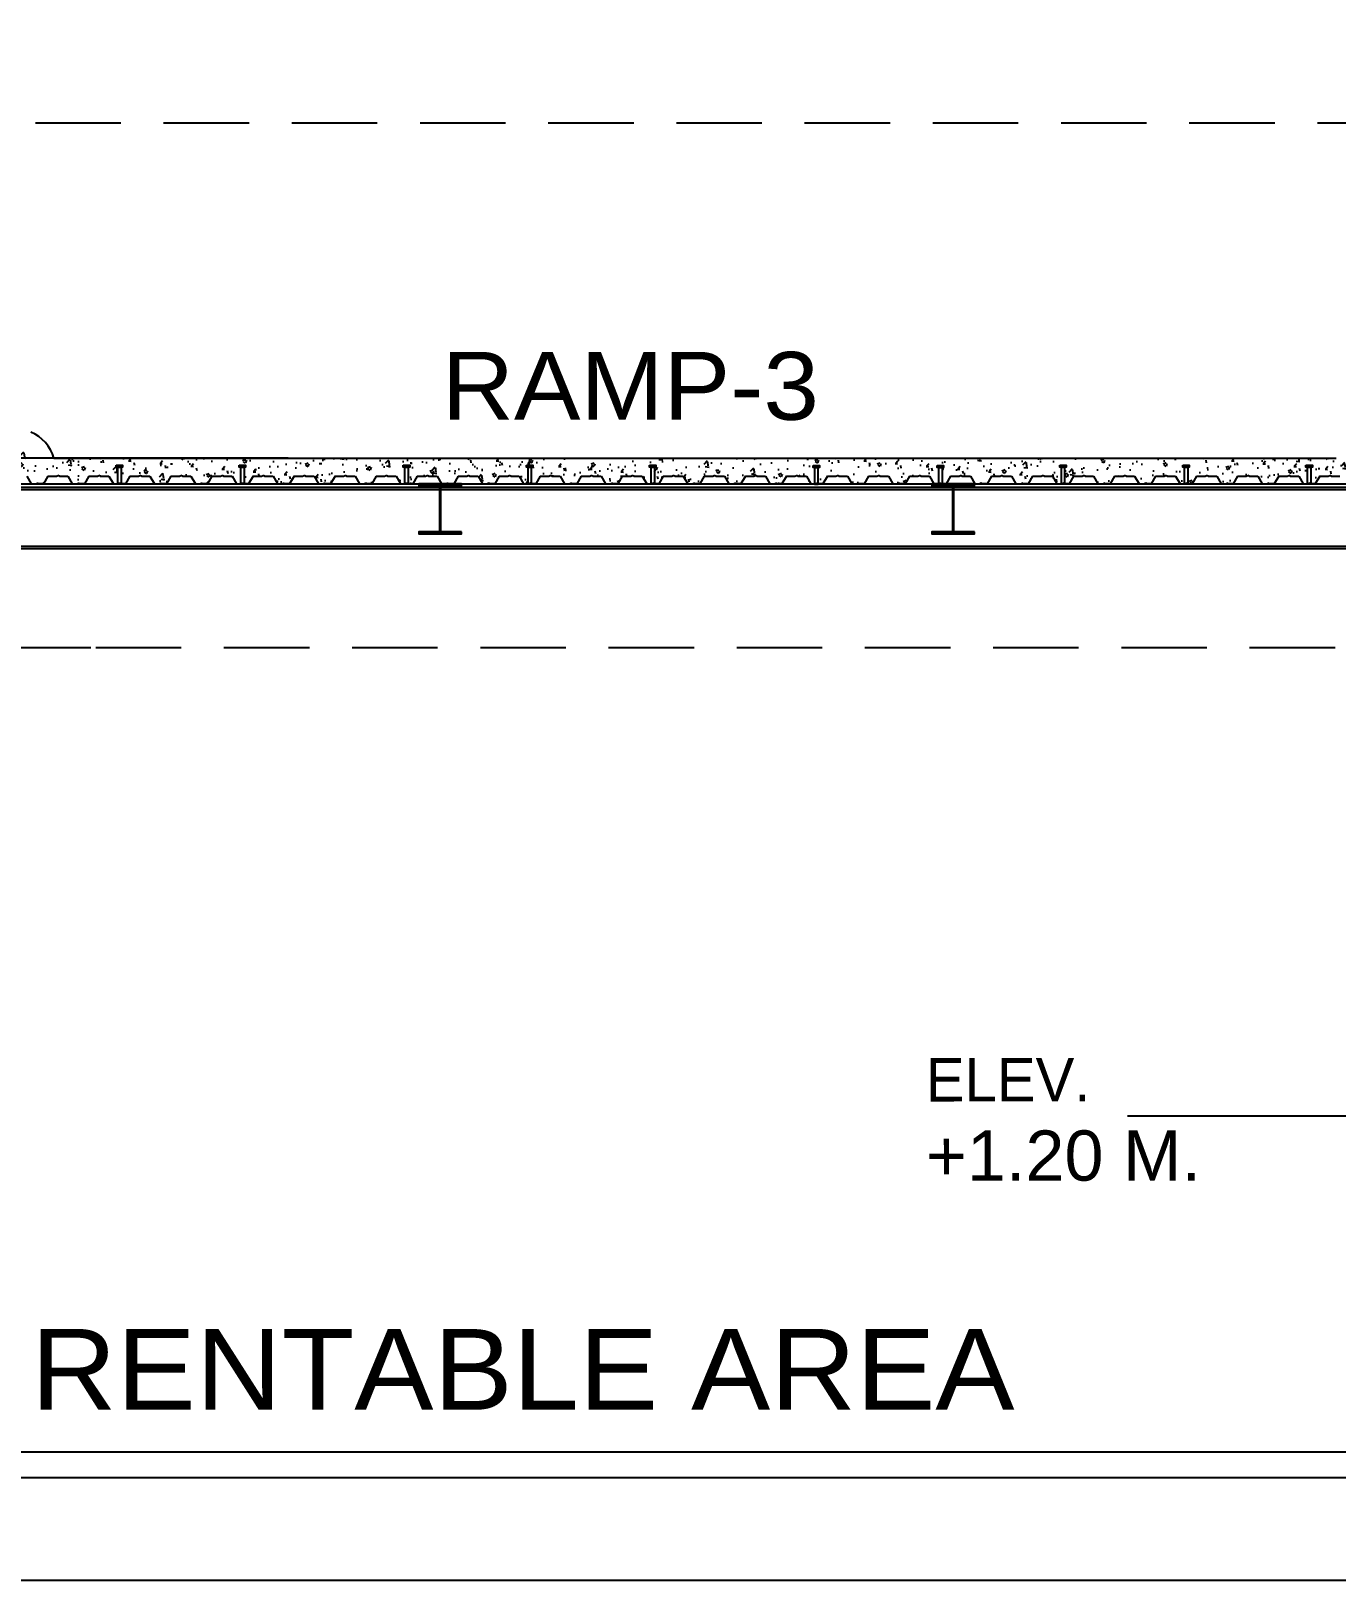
# Model space of a CAD drawing. Header units: millimetres. Extents: x 2148 to 2681, y 758 to 986.
# Drawn here: x 2234.358 to 2238.176, y 784.527 to 789.059 of the extents above; entities that cross this region are included whole.
import ezdxf

# ---------------------------------------------------------------- set-up
doc = ezdxf.new("R2010")
doc.units = ezdxf.units.MM
doc.linetypes.add('$0$HIDDEN', pattern=[0.375, 0.25, -0.125])
for name, color, linetype in [('4CO', 4, 'Continuous'), ('D', 1, 'Continuous'), ('HATCH', 8, 'Continuous'), ('Layer1', 5, 'Continuous')]:
    doc.layers.add(name, color=color, linetype=linetype)
doc.styles.add('ARIALNW', font='ARIALN.TTF')
doc.styles.add('MMTX$0$ESMX$0$X-OPTA1D', font='x-opta1d')
doc.dimstyles.new('DIM 200', dxfattribs={"dimtxt": 0.36, "dimasz": 0.35, "dimexe": 0.1, "dimexo": 0, "dimgap": 0.08, "dimtad": 1, "dimlfac": 2, "dimrnd": 0.005, "dimzin": 1, "dimdsep": 46, "dimtxsty": 'ARIALNW', "dimcen": 0.09, "dimclrd": 6, "dimclre": 6, "dimclrt": 13, "dimadec": 0, "dimazin": 0, "dimtfac": 1, "dimtofl": 0, "dimtmove": 2, "dimatfit": 3, "dimfxl": 1, "dimtolj": 1, "dimtzin": 0, "dimarcsym": 0})
pattern_1 = [(50, (202.00182, -748.86989), (0.0910923345, -0.0079695428), [0.009525, -0.104775]), (355, (202.00182, -748.86989), (-0.017621413, 0.0955283214), [0.00762, -0.08382]), (100.451, (202.00941, -748.870555), (0.0734712508, 0.087558344), [0.008095, -0.089045]), (46.1842, (202.00182, -748.84449), (0.1355395204, -0.021021164), [0.0142875, -0.1571625]), (96.6356, (202.01311, -748.84624), (0.118702117, 0.123712778), [0.0121425, -0.1335675]), (351.184, (202.00182, -748.84449), (0.118702303, 0.123712559), [0.01143, -0.12573]), (21, (202.01452, -748.85084), (0.07580744, -0.0511327593), [0.009525, -0.104775]), (326, (202.01452, -748.85084), (0.0309010142, 0.092093983), [0.00762, -0.08382]), (71.4514, (202.02084, -748.8551), (0.1067082454, 0.040961429), [0.008095, -0.089045]), (37.5, (202.00182, -748.86989), (0.00154430163, 0.04227751944), [0, -0.082804, 0, -0.08509, 0, -0.0841375]), (7.5, (202.00182, -748.86989), (0.03340983126, 0.0500902874), [0, -0.048514, 0, -0.080899, 0, -0.0320675]), (327.5, (201.973498, -748.86989), (0.0677952976, -0.002864372), [0, -0.03175, 0, -0.09906, 0, -0.131445]), (317.5, (201.9608, -748.86989), (0.0740645907, 0.0127132455), [0, -0.041275, 0, -0.065786, 0, -0.093345])]

# ---------------------------------------------------------------- blocks, each defined once
blk = doc.blocks.new('*D2244')
at = {"layer": 'D', "color": 6, "lineweight": -2, "transparency": 16777216}
for p, q in [((2235.1103, 789.5351), (2232.9857, 789.5351)), ((2233.0857, 788.0492), (2233.0857, 789.2951)), ((2235.1103, 787.8092), (2232.9857, 787.8092))]:
    blk.add_line(p, q, dxfattribs=at)
at = {"layer": 'D', "color": 6, "transparency": 16777216}
for points in [[(2233.0457, 789.2951), (2233.1257, 789.2951), (2233.0857, 789.5351)], [(2233.0457, 788.0492), (2233.1257, 788.0492), (2233.0857, 787.8092)]]:
    blk.add_solid(points, dxfattribs=at)
at = {"layer": 'Defpoints', "color": 0, "transparency": 16777216}
for p in [(2233.0857, 789.5351), (2235.1103, 789.5351, 0), (2235.1103, 787.8092, 0)]:
    blk.add_point(p, dxfattribs=at)
at = {"layer": 'D', "color": 13, "transparency": 16777216, "insert": (2232.8218, 788.8099), "char_height": 0.28, "attachment_point": 5, "rotation": 90, "style": 'ARIALNW'}
blk.add_mtext('\\A1;3.45', dxfattribs=at)

msp = doc.modelspace()

# ---------------------------------------------------------------- hatches: boundary and pattern name
at = {"layer": 'D'}
h = msp.add_hatch(dxfattribs=at)
h.set_pattern_fill('AR-CONC', color=256, scale=0.0005, style=0)
h.set_pattern_definition(pattern_1)
h.paths.add_polyline_path([(2235.447265, 787.7892088), (2235.4662718, 787.7892088), (2235.4662718, 787.7831556), (2235.4616749, 787.7831556), (2235.4616749, 787.7342341), (2235.4749042, 787.7342341), (2235.4877647, 787.7564055), (2235.5127647, 787.7564055), (2235.5170781, 787.7587541), (2235.5213914, 787.7564055), (2235.5463914, 787.7564055), (2235.5592519, 787.7342341), (2235.5741099, 787.7342341), (2235.5770815, 787.7375121), (2235.5800531, 787.7342341), (2235.5949111, 787.7342341), (2235.6077716, 787.7564055), (2235.6327716, 787.7564055), (2235.637085, 787.7587541), (2235.6413983, 787.7564055), (2235.6663983, 787.7564055), (2235.6792588, 787.7342341), (2235.6941168, 787.7342341), (2235.6970884, 787.7375121), (2235.70006, 787.7342341), (2235.714918, 787.7342341), (2235.7277785, 787.7564055), (2235.7293163, 787.7564055), (2235.7293163, 787.8092341), (2234.345298, 787.8092341, 0.209109325), (2234.2843997, 787.8828673), (2234.2843997, 787.7507235), (2234.2876955, 787.7564055), (2234.3126955, 787.7564055), (2234.3170089, 787.7587541), (2234.3213222, 787.7564055), (2234.3463222, 787.7564055), (2234.3591827, 787.7342341), (2234.3740407, 787.7342341), (2234.3770123, 787.7375121), (2234.3799839, 787.7342341), (2234.3948419, 787.7342341), (2234.4077024, 787.7564055), (2234.4327024, 787.7564055), (2234.4370158, 787.7587541), (2234.4413292, 787.7564055), (2234.4663292, 787.7564055), (2234.4791897, 787.7342341), (2234.4940477, 787.7342341), (2234.4970193, 787.7375121), (2234.4999909, 787.7342341), (2234.5148489, 787.7342341), (2234.5277094, 787.7564055), (2234.5527094, 787.7564055), (2234.5570227, 787.7587541), (2234.5613361, 787.7564055), (2234.5863361, 787.7564055), (2234.5991966, 787.7342341), (2234.6121883, 787.7342341), (2234.6121883, 787.7831556), (2234.6072165, 787.7831556), (2234.6072165, 787.7892088), (2234.6262234, 787.7892088), (2234.6262234, 787.7831556), (2234.6216264, 787.7831556), (2234.6216264, 787.7342341), (2234.6348558, 787.7342341), (2234.6477163, 787.7564055), (2234.6727163, 787.7564055), (2234.6770296, 787.7587541), (2234.681343, 787.7564055), (2234.706343, 787.7564055), (2234.7192035, 787.7342341), (2234.7340615, 787.7342341), (2234.7370331, 787.7375121), (2234.7400047, 787.7342341), (2234.7548627, 787.7342341), (2234.7677232, 787.7564055), (2234.7927232, 787.7564055), (2234.7970366, 787.7587541), (2234.8013499, 787.7564055), (2234.8263499, 787.7564055), (2234.8392104, 787.7342341), (2234.8540684, 787.7342341), (2234.85704, 787.7375121), (2234.8600116, 787.7342341), (2234.8748696, 787.7342341), (2234.8877301, 787.7564055), (2234.9127301, 787.7564055), (2234.9170435, 787.7587541), (2234.9213568, 787.7564055), (2234.9463568, 787.7564055), (2234.9592173, 787.7342341), (2234.972209, 787.7342341), (2234.972209, 787.7831556), (2234.9672373, 787.7831556), (2234.9672373, 787.7892088), (2234.9862441, 787.7892088), (2234.9862441, 787.7831556), (2234.9816472, 787.7831556), (2234.9816472, 787.7342341), (2234.9948765, 787.7342341), (2235.007737, 787.7564055), (2235.032737, 787.7564055), (2235.0370504, 787.7587541), (2235.0413637, 787.7564055), (2235.0663637, 787.7564055), (2235.0792242, 787.7342341), (2235.0940822, 787.7342341), (2235.0970538, 787.7375121), (2235.1000254, 787.7342341), (2235.1148834, 787.7342341), (2235.1277439, 787.7564055), (2235.1527439, 787.7564055), (2235.1570573, 787.7587541), (2235.1613707, 787.7564055), (2235.1863707, 787.7564055), (2235.1992312, 787.7342341), (2235.2140892, 787.7342341), (2235.2170608, 787.7375121), (2235.2200324, 787.7342341), (2235.2348904, 787.7342341), (2235.2477509, 787.7564055), (2235.2727509, 787.7564055), (2235.2770642, 787.7587541), (2235.2813776, 787.7564055), (2235.3063776, 787.7564055), (2235.3192381, 787.7342341), (2235.3340961, 787.7342341), (2235.3370677, 787.7375121), (2235.3400393, 787.7342341), (2235.3548973, 787.7342341), (2235.3677578, 787.7564055), (2235.3927578, 787.7564055), (2235.3970711, 787.7587541), (2235.4013845, 787.7564055), (2235.4263845, 787.7564055), (2235.439245, 787.7342341), (2235.4522367, 787.7342341), (2235.4522367, 787.7831556), (2235.447265, 787.7831556)])
h = msp.add_hatch(dxfattribs=at)
h.set_pattern_fill('AR-CONC', color=256, scale=0.0005, style=0)
h.set_pattern_definition(pattern_1)
h.paths.add_polyline_path([(2238.3155797, 787.86968, 0.156070123), (2238.2752492, 787.8092341), (2237.1075941, 787.8092341), (2237.1075941, 787.754487), (2237.1193418, 787.7342341), (2237.1341998, 787.7342341), (2237.1371714, 787.7375121), (2237.140143, 787.7342341), (2237.155001, 787.7342341), (2237.1678615, 787.7564055), (2237.1928615, 787.7564055), (2237.1971749, 787.7587541), (2237.2014883, 787.7564055), (2237.2264883, 787.7564055), (2237.2393488, 787.7342341), (2237.2542068, 787.7342341), (2237.2571784, 787.7375121), (2237.26015, 787.7342341), (2237.275008, 787.7342341), (2237.2878685, 787.7564055), (2237.3128685, 787.7564055), (2237.3171818, 787.7587541), (2237.3214952, 787.7564055), (2237.3464952, 787.7564055), (2237.3593557, 787.7342341), (2237.3723474, 787.7342341), (2237.3723474, 787.7831556), (2237.3673756, 787.7831556), (2237.3673756, 787.7892088), (2237.3863825, 787.7892088), (2237.3863825, 787.7831556), (2237.3817855, 787.7831556), (2237.3817855, 787.7342341), (2237.3950149, 787.7342341), (2237.4078754, 787.7564055), (2237.4328754, 787.7564055), (2237.4371887, 787.7587541), (2237.4415021, 787.7564055), (2237.4665021, 787.7564055), (2237.4793626, 787.7342341), (2237.4942206, 787.7342341), (2237.4971922, 787.7375121), (2237.5001638, 787.7342341), (2237.5150218, 787.7342341), (2237.5278823, 787.7564055), (2237.5528823, 787.7564055), (2237.5571957, 787.7587541), (2237.561509, 787.7564055), (2237.586509, 787.7564055), (2237.5993695, 787.7342341), (2237.6142275, 787.7342341), (2237.6171991, 787.7375121), (2237.6201707, 787.7342341), (2237.6350287, 787.7342341), (2237.6478892, 787.7564055), (2237.6728892, 787.7564055), (2237.6772026, 787.7587541), (2237.6815159, 787.7564055), (2237.7065159, 787.7564055), (2237.7193764, 787.7342341), (2237.7323681, 787.7342341), (2237.7323681, 787.7831556), (2237.7273964, 787.7831556), (2237.7273964, 787.7892088), (2237.7464032, 787.7892088), (2237.7464032, 787.7831556), (2237.7418063, 787.7831556), (2237.7418063, 787.7342341), (2237.7550356, 787.7342341), (2237.7678961, 787.7564055), (2237.7928961, 787.7564055), (2237.7972095, 787.7587541), (2237.8015228, 787.7564055), (2237.8265228, 787.7564055), (2237.8393833, 787.7342341), (2237.8542413, 787.7342341), (2237.8572129, 787.7375121), (2237.8601845, 787.7342341), (2237.8750425, 787.7342341), (2237.887903, 787.7564055), (2237.912903, 787.7564055), (2237.9172164, 787.7587541), (2237.9215298, 787.7564055), (2237.9465298, 787.7564055), (2237.9593903, 787.7342341), (2237.9742483, 787.7342341), (2237.9772199, 787.7375121), (2237.9801915, 787.7342341), (2237.9950495, 787.7342341), (2238.00791, 787.7564055), (2238.03291, 787.7564055), (2238.0372233, 787.7587541), (2238.0415367, 787.7564055), (2238.0665367, 787.7564055), (2238.0793972, 787.7342341), (2238.0923889, 787.7342341), (2238.0923889, 787.7831556), (2238.0874171, 787.7831556), (2238.0874171, 787.7892088), (2238.106424, 787.7892088), (2238.106424, 787.7831556), (2238.101827, 787.7831556), (2238.101827, 787.7342341), (2238.1150564, 787.7342341), (2238.1279169, 787.7564055), (2238.1529169, 787.7564055), (2238.1572302, 787.7587541), (2238.1615436, 787.7564055), (2238.1865436, 787.7564055), (2238.1994041, 787.7342341), (2238.2142621, 787.7342341), (2238.2172337, 787.7375121), (2238.2202053, 787.7342341), (2238.2350633, 787.7342341), (2238.2479238, 787.7564055), (2238.2729238, 787.7564055), (2238.2772372, 787.7587541), (2238.2815505, 787.7564055), (2238.3065505, 787.7564055), (2238.3155797, 787.7408393)])
h = msp.add_hatch(dxfattribs=at)
h.set_pattern_fill('AR-CONC', color=256, scale=0.0005, style=0)
h.set_pattern_definition(pattern_1)
h.paths.add_polyline_path([(2237.1075941, 787.8092341), (2235.7293163, 787.8092341), (2235.7293163, 787.7564055), (2235.7527785, 787.7564055), (2235.7570919, 787.7587541), (2235.7614052, 787.7564055), (2235.7864052, 787.7564055), (2235.7992658, 787.7342341), (2235.8122574, 787.7342341), (2235.8122574, 787.7831556), (2235.8072857, 787.7831556), (2235.8072857, 787.7892088), (2235.8262925, 787.7892088), (2235.8262925, 787.7831556), (2235.8216956, 787.7831556), (2235.8216956, 787.7342341), (2235.8349249, 787.7342341), (2235.8477855, 787.7564055), (2235.8727855, 787.7564055), (2235.8770988, 787.7587541), (2235.8814122, 787.7564055), (2235.9064122, 787.7564055), (2235.9192727, 787.7342341), (2235.9341307, 787.7342341), (2235.9371023, 787.7375121), (2235.9400739, 787.7342341), (2235.9549319, 787.7342341), (2235.9677924, 787.7564055), (2235.9927924, 787.7564055), (2235.9971057, 787.7587541), (2236.0014191, 787.7564055), (2236.0264191, 787.7564055), (2236.0392796, 787.7342341), (2236.0541376, 787.7342341), (2236.0571092, 787.7375121), (2236.0600808, 787.7342341), (2236.0749388, 787.7342341), (2236.0877993, 787.7564055), (2236.1127993, 787.7564055), (2236.1171126, 787.7587541), (2236.121426, 787.7564055), (2236.146426, 787.7564055), (2236.1592865, 787.7342341), (2236.1722782, 787.7342341), (2236.1722782, 787.7831556), (2236.1673065, 787.7831556), (2236.1673065, 787.7892088), (2236.1863133, 787.7892088), (2236.1863133, 787.7831556), (2236.1817164, 787.7831556), (2236.1817164, 787.7342341), (2236.1949457, 787.7342341), (2236.2078062, 787.7564055), (2236.2328062, 787.7564055), (2236.2371196, 787.7587541), (2236.2414329, 787.7564055), (2236.2664329, 787.7564055), (2236.2792934, 787.7342341), (2236.2941514, 787.7342341), (2236.297123, 787.7375121), (2236.3000946, 787.7342341), (2236.3149526, 787.7342341), (2236.3278131, 787.7564055), (2236.3528131, 787.7564055), (2236.3571265, 787.7587541), (2236.3614398, 787.7564055), (2236.3864398, 787.7564055), (2236.3993003, 787.7342341), (2236.4141583, 787.7342341), (2236.4171299, 787.7375121), (2236.4201015, 787.7342341), (2236.4349595, 787.7342341), (2236.44782, 787.7564055), (2236.47282, 787.7564055), (2236.4771334, 787.7587541), (2236.4814468, 787.7564055), (2236.5064468, 787.7564055), (2236.5193073, 787.7342341), (2236.5341653, 787.7342341), (2236.5371369, 787.7375121), (2236.5401085, 787.7342341), (2236.5549665, 787.7342341), (2236.567827, 787.7564055), (2236.592827, 787.7564055), (2236.5971403, 787.7587541), (2236.6014537, 787.7564055), (2236.6264537, 787.7564055), (2236.6393142, 787.7342341), (2236.6508201, 787.7342341), (2236.6508201, 787.7815166), (2236.6458483, 787.7815166), (2236.6458483, 787.7875698), (2236.6648551, 787.7875698), (2236.6648551, 787.7815166), (2236.6602582, 787.7815166), (2236.6602582, 787.7342341), (2236.6749734, 787.7342341), (2236.6878339, 787.7564055), (2236.7128339, 787.7564055), (2236.7171472, 787.7587541), (2236.7214606, 787.7564055), (2236.7464606, 787.7564055), (2236.7593211, 787.7342341), (2236.7741791, 787.7342341), (2236.7771507, 787.7375121), (2236.7801223, 787.7342341), (2236.7949803, 787.7342341), (2236.8078408, 787.7564055), (2236.8328408, 787.7564055), (2236.8371541, 787.7587541), (2236.8414675, 787.7564055), (2236.8664675, 787.7564055), (2236.879328, 787.7342341), (2236.894186, 787.7342341), (2236.8971576, 787.7375121), (2236.9001292, 787.7342341), (2236.9149872, 787.7342341), (2236.9278477, 787.7564055), (2236.9528477, 787.7564055), (2236.9571611, 787.7587541), (2236.9614744, 787.7564055), (2236.9864744, 787.7564055), (2236.9993349, 787.7342341), (2237.0138124, 787.7342341), (2237.0138124, 787.7815166), (2237.0088407, 787.7815166), (2237.0088407, 787.7875698), (2237.0278475, 787.7875698), (2237.0278475, 787.7815166), (2237.0232506, 787.7815166), (2237.0232506, 787.7342341), (2237.0349941, 787.7342341), (2237.0478546, 787.7564055), (2237.0728546, 787.7564055), (2237.077168, 787.7587541), (2237.0814813, 787.7564055), (2237.1075941, 787.7564055)])
at = {"layer": 'HATCH', "ltscale": 0.5, "extrusion": (-2.95994e-09, 2.54479e-10, 1)}
h = msp.add_hatch(dxfattribs=at)
h.set_pattern_fill('ANSI31', color=256, scale=0.006173, style=0)
h.set_pattern_definition([(44.9999999998, (51458.1039437, 2484.37517855), (-0.000545595188539, 0.000545595188543), [])])
edge = h.paths.add_edge_path()
edge.add_line((2235.6180131, 787.5940017), (2235.5597999, 787.5940017))
edge.add_arc((2235.5597999, 787.5964089), 0.0024072, 174.0972671, 269.9999999, ccw=False)
edge.add_line((2235.5574054, 787.5966564), (2235.5574054, 787.7254067))
edge.add_arc((2235.5597999, 787.7256542), 0.0024072, 89.6345545, 185.9027327, ccw=False)
edge.add_line((2235.5598152, 787.7280614), (2235.6180131, 787.7280614))
edge.add_line((2235.6180131, 787.7280614), (2235.6180131, 787.7342341))
edge.add_line((2235.6180131, 787.7342341), (2235.4932608, 787.7342341))
edge.add_line((2235.4932608, 787.7342341), (2235.4932608, 787.7280614))
edge.add_line((2235.4932608, 787.7280614), (2235.5512893, 787.7280614))
edge.add_arc((2235.5513047, 787.7256542), 0.0024072, -4.2920935, 90.3654452, ccw=False)
edge.add_line((2235.5537051, 787.7254741), (2235.5537051, 787.596589))
edge.add_arc((2235.5513047, 787.5964089), 0.0024072, -89.9999996, 4.2920936, ccw=False)
edge.add_line((2235.5513047, 787.5940017), (2235.4932608, 787.5940017))
edge.add_line((2235.4932608, 787.5940017), (2235.4932608, 787.587829))
edge.add_line((2235.4932608, 787.587829), (2235.6180131, 787.587829))
edge.add_line((2235.6180131, 787.587829), (2235.6180131, 787.5940017))
h = msp.add_hatch(dxfattribs=at)
h.set_pattern_fill('ANSI31', color=256, scale=0.006173, style=0)
h.set_pattern_definition([(44.9999999998, (51459.60396664, 2484.37517855), (-0.000545595188539, 0.000545595188543), [])])
edge = h.paths.add_edge_path()
edge.add_line((2237.118036, 787.5940017), (2237.0598228, 787.5940017))
edge.add_arc((2237.0598228, 787.5964089), 0.0024072, 174.0972671, 269.9999999, ccw=False)
edge.add_line((2237.0574284, 787.5966564), (2237.0574284, 787.7254067))
edge.add_arc((2237.0598228, 787.7256542), 0.0024072, 89.6345545, 185.9027327, ccw=False)
edge.add_line((2237.0598381, 787.7280614), (2237.118036, 787.7280614))
edge.add_line((2237.118036, 787.7280614), (2237.118036, 787.7342341))
edge.add_line((2237.118036, 787.7342341), (2236.9932837, 787.7342341))
edge.add_line((2236.9932837, 787.7342341), (2236.9932837, 787.7280614))
edge.add_line((2236.9932837, 787.7280614), (2237.0513123, 787.7280614))
edge.add_arc((2237.0513276, 787.7256542), 0.0024072, -4.2920935, 90.3654452, ccw=False)
edge.add_line((2237.0537281, 787.7254741), (2237.0537281, 787.596589))
edge.add_arc((2237.0513276, 787.5964089), 0.0024072, -89.9999996, 4.2920936, ccw=False)
edge.add_line((2237.0513276, 787.5940017), (2236.9932837, 787.5940017))
edge.add_line((2236.9932837, 787.5940017), (2236.9932837, 787.587829))
edge.add_line((2236.9932837, 787.587829), (2237.118036, 787.587829))
edge.add_line((2237.118036, 787.587829), (2237.118036, 787.5940017))

# ---------------------------------------------------------------- linework, layer by layer
at = {"layer": '4CO', "ltscale": 0.5}
msp.add_line((2224.3221765, 784.5271405, 0), (2244.8609547, 784.5271405, 0.0000001), dxfattribs=at)
at = {"layer": 'D', "ltscale": 0.5}
for p, q in [((2234.4254991, 787.8092341, 0), (2238.1755894, 787.8092341, 0)), ((2224.3221765, 784.9021405, 0.0000001), (2238.826382, 784.9021405, 0.0000001)), ((2224.3221765, 784.8271405, 0.0000001), (2238.8306417, 784.8271405, 0.0000001))]:
    msp.add_line(p, q, dxfattribs=at)
at = {"layer": 'D'}
for p, q in [((2233.8842455, 787.7242341, 0), (2235.5537051, 787.7242341, 0)), ((2234.2272252, 787.7180614, 0), (2235.5537051, 787.7180614, 0)), ((2235.5574054, 787.7242341, 0), (2237.0537281, 787.7242341, 0)), ((2235.5574054, 787.7180614, 0), (2237.0537281, 787.7180614, 0)), ((2237.0574284, 787.7242341, 0), (2238.7272252, 787.7242341, 0)), ((2237.0574284, 787.7180614, 0), (2238.4546838, 787.7180614, 0)), ((2234.0586004, 787.5514188, 0), (2238.5526058, 787.5514188, 0.0000001)), ((2234.0586004, 787.5452461, 0), (2238.5526058, 787.5452461, 0.0000001))]:
    msp.add_line(p, q, dxfattribs=at)
at = {"layer": 'D', "color": 3, "ltscale": 0.5}
for p, q in [((2234.2272252, 787.7342341, 0), (2238.3842455, 787.7342341, 0)), ((2234.2272252, 787.7242341, 0), (2235.5537051, 787.7242341, 0)), ((2235.5574054, 787.7242341, 0), (2237.0537281, 787.7242341, 0)), ((2237.0574284, 787.7242341, 0), (2238.3842455, 787.7242341, 0))]:
    msp.add_line(p, q, dxfattribs=at)
at = {"layer": 'D', "color": 3, "ltscale": 0.5, "extrusion": (-2.95994e-09, 2.54479e-10, 1), "elevation": -0.0000064}
for points in [[(2235.6180131, 787.5940017), (2235.5597999, 787.5940017, -0.444720244), (2235.5574054, 787.5966564), (2235.5574054, 787.7254067, -0.446631522), (2235.5598152, 787.7280614), (2235.6180131, 787.7280614), (2235.6180131, 787.7342341), (2235.4932608, 787.7342341), (2235.4932608, 787.7280614), (2235.5512893, 787.7280614, -0.438228127), (2235.5537051, 787.7254741), (2235.5537051, 787.596589, -0.436328672), (2235.5513047, 787.5940017), (2235.4932608, 787.5940017), (2235.4932608, 787.587829), (2235.6180131, 787.587829)], [(2237.118036, 787.5940017), (2237.0598228, 787.5940017, -0.444720244), (2237.0574284, 787.5966564), (2237.0574284, 787.7254067, -0.446631522), (2237.0598381, 787.7280614), (2237.118036, 787.7280614), (2237.118036, 787.7342341), (2236.9932837, 787.7342341), (2236.9932837, 787.7280614), (2237.0513123, 787.7280614, -0.438228127), (2237.0537281, 787.7254741), (2237.0537281, 787.596589, -0.436328672), (2237.0513276, 787.5940017), (2236.9932837, 787.5940017), (2236.9932837, 787.587829), (2237.118036, 787.587829)]]:
    msp.add_lwpolyline(points, format="xyb", close=True, dxfattribs=at)
at = {"layer": 'D', "ltscale": 0.5}
msp.add_arc((2234.3108674, 787.7764275, 0), 0.1192338, 15.9706293, 66.5532607, dxfattribs=at)
at = {"layer": 'HATCH', "ltscale": 0.5}
for p, q in [((2234.3463222, 787.7564055, 0), (2234.3591827, 787.7342341, 0)), ((2234.4077024, 787.7564055, 0), (2234.3948419, 787.7342341, 0)), ((2234.4077024, 787.7564055, 0), (2234.4327024, 787.7564055, 0)), ((2234.4327024, 787.7564055, 0), (2234.4370158, 787.7587541, -0.0000002)), ((2234.4413292, 787.7564055, 0), (2234.4370158, 787.7587541, -0.0000002)), ((2234.4413292, 787.7564055, 0), (2234.4663292, 787.7564055, 0)), ((2234.4663292, 787.7564055, 0), (2234.4791897, 787.7342341, 0)), ((2234.5277094, 787.7564055, 0), (2234.5148489, 787.7342341, 0)), ((2234.5277094, 787.7564055, 0), (2234.5527094, 787.7564055, 0)), ((2234.5527094, 787.7564055, 0), (2234.5570227, 787.7587541, -0.0000002)), ((2234.5613361, 787.7564055, 0), (2234.5570227, 787.7587541, -0.0000002)), ((2234.5613361, 787.7564055, 0), (2234.5863361, 787.7564055, 0)), ((2234.5863361, 787.7564055, 0), (2234.5991966, 787.7342341, 0)), ((2234.6477163, 787.7564055, 0), (2234.6348558, 787.7342341, 0)), ((2234.6477163, 787.7564055, 0), (2234.6727163, 787.7564055, 0)), ((2234.6727163, 787.7564055, 0), (2234.6770296, 787.7587541, -0.0000002)), ((2234.681343, 787.7564055, 0), (2234.6770296, 787.7587541, -0.0000002)), ((2234.681343, 787.7564055, 0), (2234.706343, 787.7564055, 0)), ((2234.706343, 787.7564055, 0), (2234.7192035, 787.7342341, 0)), ((2234.7677232, 787.7564055, 0), (2234.7548627, 787.7342341, 0)), ((2234.7677232, 787.7564055, 0), (2234.7927232, 787.7564055, 0)), ((2234.7927232, 787.7564055, 0), (2234.7970366, 787.7587541, -0.0000002)), ((2234.8013499, 787.7564055, 0), (2234.7970366, 787.7587541, -0.0000002)), ((2234.8013499, 787.7564055, 0), (2234.8263499, 787.7564055, 0)), ((2234.8263499, 787.7564055, 0), (2234.8392104, 787.7342341, 0)), ((2234.8877301, 787.7564055, 0), (2234.8748696, 787.7342341, 0)), ((2234.8877301, 787.7564055, 0), (2234.9127301, 787.7564055, 0)), ((2234.9127301, 787.7564055, 0), (2234.9170435, 787.7587541, -0.0000002)), ((2234.9213568, 787.7564055, 0), (2234.9170435, 787.7587541, -0.0000002)), ((2234.9213568, 787.7564055, 0), (2234.9463568, 787.7564055, 0)), ((2234.9463568, 787.7564055, 0), (2234.9592173, 787.7342341, 0)), ((2235.007737, 787.7564055, 0), (2234.9948765, 787.7342341, 0)), ((2235.007737, 787.7564055, 0), (2235.032737, 787.7564055, 0)), ((2235.032737, 787.7564055, 0), (2235.0370504, 787.7587541, -0.0000002)), ((2235.0413637, 787.7564055, 0), (2235.0370504, 787.7587541, -0.0000002)), ((2235.0413637, 787.7564055, 0), (2235.0663637, 787.7564055, 0)), ((2235.0663637, 787.7564055, 0), (2235.0792242, 787.7342341, 0)), ((2235.1277439, 787.7564055, 0), (2235.1148834, 787.7342341, 0)), ((2235.1277439, 787.7564055, 0), (2235.1527439, 787.7564055, 0)), ((2235.1527439, 787.7564055, 0), (2235.1570573, 787.7587541, -0.0000002)), ((2235.1613707, 787.7564055, 0), (2235.1570573, 787.7587541, -0.0000002)), ((2235.1613707, 787.7564055, 0), (2235.1863707, 787.7564055, 0)), ((2235.1863707, 787.7564055, 0), (2235.1992312, 787.7342341, 0)), ((2235.2477509, 787.7564055, 0), (2235.2348904, 787.7342341, 0)), ((2235.2477509, 787.7564055, 0), (2235.2727509, 787.7564055, 0)), ((2235.2727509, 787.7564055, 0), (2235.2770642, 787.7587541, -0.0000002)), ((2235.2813776, 787.7564055, 0), (2235.2770642, 787.7587541, -0.0000002)), ((2235.2813776, 787.7564055, 0), (2235.3063776, 787.7564055, 0)), ((2235.3063776, 787.7564055, 0), (2235.3192381, 787.7342341, 0)), ((2235.3677578, 787.7564055, 0), (2235.3548973, 787.7342341, 0)), ((2235.3677578, 787.7564055, 0), (2235.3927578, 787.7564055, 0)), ((2235.3927578, 787.7564055, 0), (2235.3970711, 787.7587541, -0.0000002)), ((2235.4013845, 787.7564055, 0), (2235.3970711, 787.7587541, -0.0000002)), ((2235.4013845, 787.7564055, 0), (2235.4263845, 787.7564055, 0)), ((2235.4263845, 787.7564055, 0), (2235.439245, 787.7342341, 0)), ((2235.4877647, 787.7564055, 0), (2235.4749042, 787.7342341, 0)), ((2235.4877647, 787.7564055, 0), (2235.5127647, 787.7564055, 0)), ((2235.5127647, 787.7564055, 0), (2235.5170781, 787.7587541, -0.0000002)), ((2235.5213914, 787.7564055, 0), (2235.5170781, 787.7587541, -0.0000002)), ((2235.5213914, 787.7564055, 0), (2235.5463914, 787.7564055, 0)), ((2235.5463914, 787.7564055, 0), (2235.5592519, 787.7342341, 0)), ((2235.6077716, 787.7564055, 0), (2235.5949111, 787.7342341, 0)), ((2235.6077716, 787.7564055, 0), (2235.6327716, 787.7564055, 0)), ((2235.6327716, 787.7564055, 0), (2235.637085, 787.7587541, -0.0000002)), ((2235.6413983, 787.7564055, 0), (2235.637085, 787.7587541, -0.0000002)), ((2235.6413983, 787.7564055, 0), (2235.6663983, 787.7564055, 0)), ((2235.6663983, 787.7564055, 0), (2235.6792588, 787.7342341, 0)), ((2235.7277785, 787.7564055, 0), (2235.714918, 787.7342341, 0)), ((2235.7277785, 787.7564055, 0), (2235.7527785, 787.7564055, 0)), ((2235.7527785, 787.7564055, 0), (2235.7570919, 787.7587541, -0.0000002)), ((2235.7614052, 787.7564055, 0), (2235.7570919, 787.7587541, -0.0000002)), ((2235.7614052, 787.7564055, 0), (2235.7864052, 787.7564055, 0)), ((2235.7864052, 787.7564055, 0), (2235.7992658, 787.7342341, 0)), ((2235.8477855, 787.7564055, 0), (2235.8349249, 787.7342341, 0)), ((2235.8477855, 787.7564055, 0), (2235.8727855, 787.7564055, 0)), ((2235.8727855, 787.7564055, 0), (2235.8770988, 787.7587541, -0.0000002)), ((2235.8814122, 787.7564055, 0), (2235.8770988, 787.7587541, -0.0000002)), ((2235.8814122, 787.7564055, 0), (2235.9064122, 787.7564055, 0)), ((2235.9064122, 787.7564055, 0), (2235.9192727, 787.7342341, 0)), ((2235.9677924, 787.7564055, 0), (2235.9549319, 787.7342341, 0)), ((2235.9677924, 787.7564055, 0), (2235.9927924, 787.7564055, 0)), ((2235.9927924, 787.7564055, 0), (2235.9971057, 787.7587541, -0.0000002)), ((2236.0014191, 787.7564055, 0), (2235.9971057, 787.7587541, -0.0000002)), ((2236.0014191, 787.7564055, 0), (2236.0264191, 787.7564055, 0)), ((2236.0264191, 787.7564055, 0), (2236.0392796, 787.7342341, 0)), ((2236.0877993, 787.7564055, 0), (2236.0749388, 787.7342341, 0)), ((2236.0877993, 787.7564055, 0), (2236.1127993, 787.7564055, 0)), ((2236.1127993, 787.7564055, 0), (2236.1171126, 787.7587541, -0.0000002)), ((2236.121426, 787.7564055, 0), (2236.1171126, 787.7587541, -0.0000002)), ((2236.121426, 787.7564055, 0), (2236.146426, 787.7564055, 0)), ((2236.146426, 787.7564055, 0), (2236.1592865, 787.7342341, 0)), ((2236.2078062, 787.7564055, 0), (2236.1949457, 787.7342341, 0)), ((2236.2078062, 787.7564055, 0), (2236.2328062, 787.7564055, 0)), ((2236.2328062, 787.7564055, 0), (2236.2371196, 787.7587541, -0.0000002)), ((2236.2414329, 787.7564055, 0), (2236.2371196, 787.7587541, -0.0000002)), ((2236.2414329, 787.7564055, 0), (2236.2664329, 787.7564055, 0)), ((2236.2664329, 787.7564055, 0), (2236.2792934, 787.7342341, 0)), ((2236.3278131, 787.7564055, 0), (2236.3149526, 787.7342341, 0)), ((2236.3278131, 787.7564055, 0), (2236.3528131, 787.7564055, 0)), ((2236.3528131, 787.7564055, 0), (2236.3571265, 787.7587541, -0.0000002)), ((2236.3614398, 787.7564055, 0), (2236.3571265, 787.7587541, -0.0000002)), ((2236.3614398, 787.7564055, 0), (2236.3864398, 787.7564055, 0)), ((2236.3864398, 787.7564055, 0), (2236.3993003, 787.7342341, 0)), ((2236.44782, 787.7564055, 0), (2236.4349595, 787.7342341, 0)), ((2236.44782, 787.7564055, 0), (2236.47282, 787.7564055, 0)), ((2236.47282, 787.7564055, 0), (2236.4771334, 787.7587541, -0.0000002)), ((2236.4814468, 787.7564055, 0), (2236.4771334, 787.7587541, -0.0000002)), ((2236.4814468, 787.7564055, 0), (2236.5064468, 787.7564055, 0)), ((2236.5064468, 787.7564055, 0), (2236.5193073, 787.7342341, 0)), ((2236.567827, 787.7564055, 0), (2236.5549665, 787.7342341, 0)), ((2236.567827, 787.7564055, 0), (2236.592827, 787.7564055, 0)), ((2236.592827, 787.7564055, 0), (2236.5971403, 787.7587541, -0.0000002)), ((2236.6014537, 787.7564055, 0), (2236.5971403, 787.7587541, -0.0000002)), ((2236.6014537, 787.7564055, 0), (2236.6264537, 787.7564055, 0)), ((2236.6264537, 787.7564055, 0), (2236.6393142, 787.7342341, 0)), ((2236.6878339, 787.7564055, 0), (2236.6749734, 787.7342341, 0)), ((2236.6878339, 787.7564055, 0), (2236.7128339, 787.7564055, 0)), ((2236.7128339, 787.7564055, 0), (2236.7171472, 787.7587541, -0.0000002)), ((2236.7214606, 787.7564055, 0), (2236.7171472, 787.7587541, -0.0000002)), ((2236.7214606, 787.7564055, 0), (2236.7464606, 787.7564055, 0)), ((2236.7464606, 787.7564055, 0), (2236.7593211, 787.7342341, 0)), ((2236.8078408, 787.7564055, 0), (2236.7949803, 787.7342341, 0)), ((2236.8078408, 787.7564055, 0), (2236.8328408, 787.7564055, 0)), ((2236.8328408, 787.7564055, 0), (2236.8371541, 787.7587541, -0.0000002)), ((2236.8414675, 787.7564055, 0), (2236.8371541, 787.7587541, -0.0000002)), ((2236.8414675, 787.7564055, 0), (2236.8664675, 787.7564055, 0)), ((2236.8664675, 787.7564055, 0), (2236.879328, 787.7342341, 0)), ((2236.9278477, 787.7564055, 0), (2236.9149872, 787.7342341, 0)), ((2236.9278477, 787.7564055, 0), (2236.9528477, 787.7564055, 0)), ((2236.9528477, 787.7564055, 0), (2236.9571611, 787.7587541, -0.0000002)), ((2236.9614744, 787.7564055, 0), (2236.9571611, 787.7587541, -0.0000002)), ((2236.9614744, 787.7564055, 0), (2236.9864744, 787.7564055, 0)), ((2236.9864744, 787.7564055, 0), (2236.9993349, 787.7342341, 0)), ((2237.0478546, 787.7564055, 0), (2237.0349941, 787.7342341, 0)), ((2237.0478546, 787.7564055, 0), (2237.0728546, 787.7564055, 0)), ((2237.0728546, 787.7564055, 0), (2237.077168, 787.7587541, -0.0000002)), ((2237.0814813, 787.7564055, 0), (2237.077168, 787.7587541, -0.0000002)), ((2237.0814813, 787.7564055, 0), (2237.1064813, 787.7564055, 0)), ((2237.1064813, 787.7564055, 0), (2237.1193418, 787.7342341, 0)), ((2237.1678615, 787.7564055, 0), (2237.155001, 787.7342341, 0)), ((2237.1678615, 787.7564055, 0), (2237.1928615, 787.7564055, 0)), ((2237.1928615, 787.7564055, 0), (2237.1971749, 787.7587541, -0.0000002)), ((2237.2014883, 787.7564055, 0), (2237.1971749, 787.7587541, -0.0000002)), ((2237.2014883, 787.7564055, 0), (2237.2264883, 787.7564055, 0)), ((2237.2264883, 787.7564055, 0), (2237.2393488, 787.7342341, 0)), ((2237.2878685, 787.7564055, 0), (2237.275008, 787.7342341, 0)), ((2237.2878685, 787.7564055, 0), (2237.3128685, 787.7564055, 0)), ((2237.3128685, 787.7564055, 0), (2237.3171818, 787.7587541, -0.0000002)), ((2237.3214952, 787.7564055, 0), (2237.3171818, 787.7587541, -0.0000002)), ((2237.3214952, 787.7564055, 0), (2237.3464952, 787.7564055, 0)), ((2237.3464952, 787.7564055, 0), (2237.3593557, 787.7342341, 0)), ((2237.4078754, 787.7564055, 0), (2237.3950149, 787.7342341, 0)), ((2237.4078754, 787.7564055, 0), (2237.4328754, 787.7564055, 0)), ((2237.4328754, 787.7564055, 0), (2237.4371887, 787.7587541, -0.0000002)), ((2237.4415021, 787.7564055, 0), (2237.4371887, 787.7587541, -0.0000002)), ((2237.4415021, 787.7564055, 0), (2237.4665021, 787.7564055, 0)), ((2237.4665021, 787.7564055, 0), (2237.4793626, 787.7342341, 0)), ((2237.5278823, 787.7564055, 0), (2237.5150218, 787.7342341, 0)), ((2237.5278823, 787.7564055, 0), (2237.5528823, 787.7564055, 0)), ((2237.5528823, 787.7564055, 0), (2237.5571957, 787.7587541, -0.0000002)), ((2237.561509, 787.7564055, 0), (2237.5571957, 787.7587541, -0.0000002)), ((2237.561509, 787.7564055, 0), (2237.586509, 787.7564055, 0)), ((2237.586509, 787.7564055, 0), (2237.5993695, 787.7342341, 0)), ((2237.6478892, 787.7564055, 0), (2237.6350287, 787.7342341, 0)), ((2237.6478892, 787.7564055, 0), (2237.6728892, 787.7564055, 0)), ((2237.6728892, 787.7564055, 0), (2237.6772026, 787.7587541, -0.0000002)), ((2237.6815159, 787.7564055, 0), (2237.6772026, 787.7587541, -0.0000002)), ((2237.6815159, 787.7564055, 0), (2237.7065159, 787.7564055, 0)), ((2237.7065159, 787.7564055, 0), (2237.7193764, 787.7342341, 0)), ((2237.7678961, 787.7564055, 0), (2237.7550356, 787.7342341, 0)), ((2237.7678961, 787.7564055, 0), (2237.7928961, 787.7564055, 0)), ((2237.7928961, 787.7564055, 0), (2237.7972095, 787.7587541, -0.0000002)), ((2237.8015228, 787.7564055, 0), (2237.7972095, 787.7587541, -0.0000002)), ((2237.8015228, 787.7564055, 0), (2237.8265228, 787.7564055, 0)), ((2237.8265228, 787.7564055, 0), (2237.8393833, 787.7342341, 0)), ((2237.887903, 787.7564055, 0), (2237.8750425, 787.7342341, 0)), ((2237.887903, 787.7564055, 0), (2237.912903, 787.7564055, 0)), ((2237.912903, 787.7564055, 0), (2237.9172164, 787.7587541, -0.0000002)), ((2237.9215298, 787.7564055, 0), (2237.9172164, 787.7587541, -0.0000002)), ((2237.9215298, 787.7564055, 0), (2237.9465298, 787.7564055, 0)), ((2237.9465298, 787.7564055, 0), (2237.9593903, 787.7342341, 0)), ((2238.00791, 787.7564055, 0), (2237.9950495, 787.7342341, 0)), ((2238.00791, 787.7564055, 0), (2238.03291, 787.7564055, 0)), ((2238.03291, 787.7564055, 0), (2238.0372233, 787.7587541, -0.0000002)), ((2238.0415367, 787.7564055, 0), (2238.0372233, 787.7587541, -0.0000002)), ((2238.0415367, 787.7564055, 0), (2238.0665367, 787.7564055, 0)), ((2238.0665367, 787.7564055, 0), (2238.0793972, 787.7342341, 0)), ((2238.1279169, 787.7564055, 0), (2238.1150564, 787.7342341, 0)), ((2238.1279169, 787.7564055, 0), (2238.1529169, 787.7564055, 0)), ((2238.1529169, 787.7564055, 0), (2238.1572302, 787.7587541, -0.0000002)), ((2238.1615436, 787.7564055, 0), (2238.1572302, 787.7587541, -0.0000002)), ((2238.1615436, 787.7564055, 0), (2238.1865436, 787.7564055, 0)), ((2234.3591827, 787.7342341, 0), (2234.3740407, 787.7342341, 0)), ((2234.3740407, 787.7342341, 0), (2234.3770123, 787.7375121, -0.0000002)), ((2234.3799839, 787.7342341, 0), (2234.3770123, 787.7375121, -0.0000002)), ((2234.3948419, 787.7342341, 0), (2234.3799839, 787.7342341, 0)), ((2234.4791897, 787.7342341, 0), (2234.4940477, 787.7342341, 0)), ((2234.4940477, 787.7342341, 0), (2234.4970193, 787.7375121, -0.0000002)), ((2234.4999909, 787.7342341, 0), (2234.4970193, 787.7375121, -0.0000002)), ((2234.5148489, 787.7342341, 0), (2234.4999909, 787.7342341, 0)), ((2234.5991966, 787.7342341, 0), (2234.6140546, 787.7342341, 0)), ((2234.6140546, 787.7342341, 0), (2234.6170262, 787.7375121, -0.0000002)), ((2234.6199978, 787.7342341, 0), (2234.6170262, 787.7375121, -0.0000002)), ((2234.6348558, 787.7342341, 0), (2234.6199978, 787.7342341, 0)), ((2234.7192035, 787.7342341, 0), (2234.7340615, 787.7342341, 0)), ((2234.7340615, 787.7342341, 0), (2234.7370331, 787.7375121, -0.0000002)), ((2234.7400047, 787.7342341, 0), (2234.7370331, 787.7375121, -0.0000002)), ((2234.7548627, 787.7342341, 0), (2234.7400047, 787.7342341, 0)), ((2234.8392104, 787.7342341, 0), (2234.8540684, 787.7342341, 0)), ((2234.8540684, 787.7342341, 0), (2234.85704, 787.7375121, -0.0000002)), ((2234.8600116, 787.7342341, 0), (2234.85704, 787.7375121, -0.0000002)), ((2234.8748696, 787.7342341, 0), (2234.8600116, 787.7342341, 0)), ((2234.9592173, 787.7342341, 0), (2234.9740753, 787.7342341, 0)), ((2234.9740753, 787.7342341, 0), (2234.9770469, 787.7375121, -0.0000002)), ((2234.9800185, 787.7342341, 0), (2234.9770469, 787.7375121, -0.0000002)), ((2234.9948765, 787.7342341, 0), (2234.9800185, 787.7342341, 0)), ((2235.0792242, 787.7342341, 0), (2235.0940822, 787.7342341, 0)), ((2235.0940822, 787.7342341, 0), (2235.0970538, 787.7375121, -0.0000002)), ((2235.1000254, 787.7342341, 0), (2235.0970538, 787.7375121, -0.0000002)), ((2235.1148834, 787.7342341, 0), (2235.1000254, 787.7342341, 0)), ((2235.1992312, 787.7342341, 0), (2235.2140892, 787.7342341, 0)), ((2235.2140892, 787.7342341, 0), (2235.2170608, 787.7375121, -0.0000002)), ((2235.2200324, 787.7342341, 0), (2235.2170608, 787.7375121, -0.0000002)), ((2235.2348904, 787.7342341, 0), (2235.2200324, 787.7342341, 0)), ((2235.3192381, 787.7342341, 0), (2235.3340961, 787.7342341, 0)), ((2235.3340961, 787.7342341, 0), (2235.3370677, 787.7375121, -0.0000002)), ((2235.3400393, 787.7342341, 0), (2235.3370677, 787.7375121, -0.0000002)), ((2235.3548973, 787.7342341, 0), (2235.3400393, 787.7342341, 0)), ((2235.439245, 787.7342341, 0), (2235.454103, 787.7342341, 0)), ((2235.454103, 787.7342341, 0), (2235.4570746, 787.7375121, -0.0000002)), ((2235.4600462, 787.7342341, 0), (2235.4570746, 787.7375121, -0.0000002)), ((2235.4749042, 787.7342341, 0), (2235.4600462, 787.7342341, 0)), ((2235.5592519, 787.7342341, 0), (2235.5741099, 787.7342341, 0)), ((2235.5741099, 787.7342341, 0), (2235.5770815, 787.7375121, -0.0000002)), ((2235.5800531, 787.7342341, 0), (2235.5770815, 787.7375121, -0.0000002)), ((2235.5949111, 787.7342341, 0), (2235.5800531, 787.7342341, 0)), ((2235.6792588, 787.7342341, 0), (2235.6941168, 787.7342341, 0)), ((2235.6941168, 787.7342341, 0), (2235.6970884, 787.7375121, -0.0000002)), ((2235.70006, 787.7342341, 0), (2235.6970884, 787.7375121, -0.0000002)), ((2235.714918, 787.7342341, 0), (2235.70006, 787.7342341, 0)), ((2235.7992658, 787.7342341, 0), (2235.8141237, 787.7342341, 0)), ((2235.8141237, 787.7342341, 0), (2235.8170953, 787.7375121, -0.0000002)), ((2235.8200669, 787.7342341, 0), (2235.8170953, 787.7375121, -0.0000002)), ((2235.8349249, 787.7342341, 0), (2235.8200669, 787.7342341, 0)), ((2235.9192727, 787.7342341, 0), (2235.9341307, 787.7342341, 0)), ((2235.9341307, 787.7342341, 0), (2235.9371023, 787.7375121, -0.0000002)), ((2235.9400739, 787.7342341, 0), (2235.9371023, 787.7375121, -0.0000002)), ((2235.9549319, 787.7342341, 0), (2235.9400739, 787.7342341, 0)), ((2236.0392796, 787.7342341, 0), (2236.0541376, 787.7342341, 0)), ((2236.0541376, 787.7342341, 0), (2236.0571092, 787.7375121, -0.0000002)), ((2236.0600808, 787.7342341, 0), (2236.0571092, 787.7375121, -0.0000002)), ((2236.0749388, 787.7342341, 0), (2236.0600808, 787.7342341, 0)), ((2236.1592865, 787.7342341, 0), (2236.1741445, 787.7342341, 0)), ((2236.1741445, 787.7342341, 0), (2236.1771161, 787.7375121, -0.0000002)), ((2236.1800877, 787.7342341, 0), (2236.1771161, 787.7375121, -0.0000002)), ((2236.1949457, 787.7342341, 0), (2236.1800877, 787.7342341, 0)), ((2236.2792934, 787.7342341, 0), (2236.2941514, 787.7342341, 0)), ((2236.2941514, 787.7342341, 0), (2236.297123, 787.7375121, -0.0000002)), ((2236.3000946, 787.7342341, 0), (2236.297123, 787.7375121, -0.0000002)), ((2236.3149526, 787.7342341, 0), (2236.3000946, 787.7342341, 0)), ((2236.3993003, 787.7342341, 0), (2236.4141583, 787.7342341, 0)), ((2236.4141583, 787.7342341, 0), (2236.4171299, 787.7375121, -0.0000002)), ((2236.4201015, 787.7342341, 0), (2236.4171299, 787.7375121, -0.0000002)), ((2236.4349595, 787.7342341, 0), (2236.4201015, 787.7342341, 0)), ((2236.5193073, 787.7342341, 0), (2236.5341653, 787.7342341, 0)), ((2236.5341653, 787.7342341, 0), (2236.5371369, 787.7375121, -0.0000002)), ((2236.5401085, 787.7342341, 0), (2236.5371369, 787.7375121, -0.0000002)), ((2236.5549665, 787.7342341, 0), (2236.5401085, 787.7342341, 0)), ((2236.6393142, 787.7342341, 0), (2236.6541722, 787.7342341, 0)), ((2236.6541722, 787.7342341, 0), (2236.6571438, 787.7375121, -0.0000002)), ((2236.6601154, 787.7342341, 0), (2236.6571438, 787.7375121, -0.0000002)), ((2236.6749734, 787.7342341, 0), (2236.6601154, 787.7342341, 0)), ((2236.7593211, 787.7342341, 0), (2236.7741791, 787.7342341, 0)), ((2236.7741791, 787.7342341, 0), (2236.7771507, 787.7375121, -0.0000002)), ((2236.7801223, 787.7342341, 0), (2236.7771507, 787.7375121, -0.0000002)), ((2236.7949803, 787.7342341, 0), (2236.7801223, 787.7342341, 0)), ((2236.879328, 787.7342341, 0), (2236.894186, 787.7342341, 0)), ((2236.894186, 787.7342341, 0), (2236.8971576, 787.7375121, -0.0000002)), ((2236.9001292, 787.7342341, 0), (2236.8971576, 787.7375121, -0.0000002)), ((2236.9149872, 787.7342341, 0), (2236.9001292, 787.7342341, 0)), ((2236.9993349, 787.7342341, 0), (2237.0141929, 787.7342341, 0)), ((2237.0141929, 787.7342341, 0), (2237.0171645, 787.7375121, -0.0000002)), ((2237.0201361, 787.7342341, 0), (2237.0171645, 787.7375121, -0.0000002)), ((2237.0349941, 787.7342341, 0), (2237.0201361, 787.7342341, 0)), ((2237.1193418, 787.7342341, 0), (2237.1341998, 787.7342341, 0)), ((2237.1341998, 787.7342341, 0), (2237.1371714, 787.7375121, -0.0000002)), ((2237.140143, 787.7342341, 0), (2237.1371714, 787.7375121, -0.0000002)), ((2237.155001, 787.7342341, 0), (2237.140143, 787.7342341, 0)), ((2237.2393488, 787.7342341, 0), (2237.2542068, 787.7342341, 0)), ((2237.2542068, 787.7342341, 0), (2237.2571784, 787.7375121, -0.0000002)), ((2237.26015, 787.7342341, 0), (2237.2571784, 787.7375121, -0.0000002)), ((2237.275008, 787.7342341, 0), (2237.26015, 787.7342341, 0)), ((2237.3593557, 787.7342341, 0), (2237.3742137, 787.7342341, 0)), ((2237.3742137, 787.7342341, 0), (2237.3771853, 787.7375121, -0.0000002)), ((2237.3801569, 787.7342341, 0), (2237.3771853, 787.7375121, -0.0000002)), ((2237.3950149, 787.7342341, 0), (2237.3801569, 787.7342341, 0)), ((2237.4793626, 787.7342341, 0), (2237.4942206, 787.7342341, 0)), ((2237.4942206, 787.7342341, 0), (2237.4971922, 787.7375121, -0.0000002)), ((2237.5001638, 787.7342341, 0), (2237.4971922, 787.7375121, -0.0000002)), ((2237.5150218, 787.7342341, 0), (2237.5001638, 787.7342341, 0)), ((2237.5993695, 787.7342341, 0), (2237.6142275, 787.7342341, 0)), ((2237.6142275, 787.7342341, 0), (2237.6171991, 787.7375121, -0.0000002)), ((2237.6201707, 787.7342341, 0), (2237.6171991, 787.7375121, -0.0000002)), ((2237.6350287, 787.7342341, 0), (2237.6201707, 787.7342341, 0)), ((2237.7193764, 787.7342341, 0), (2237.7342344, 787.7342341, 0)), ((2237.7342344, 787.7342341, 0), (2237.737206, 787.7375121, -0.0000002)), ((2237.7401776, 787.7342341, 0), (2237.737206, 787.7375121, -0.0000002)), ((2237.7550356, 787.7342341, 0), (2237.7401776, 787.7342341, 0)), ((2237.8393833, 787.7342341, 0), (2237.8542413, 787.7342341, 0)), ((2237.8542413, 787.7342341, 0), (2237.8572129, 787.7375121, -0.0000002)), ((2237.8601845, 787.7342341, 0), (2237.8572129, 787.7375121, -0.0000002)), ((2237.8750425, 787.7342341, 0), (2237.8601845, 787.7342341, 0)), ((2237.9593903, 787.7342341, 0), (2237.9742483, 787.7342341, 0)), ((2237.9742483, 787.7342341, 0), (2237.9772199, 787.7375121, -0.0000002)), ((2237.9801915, 787.7342341, 0), (2237.9772199, 787.7375121, -0.0000002)), ((2237.9950495, 787.7342341, 0), (2237.9801915, 787.7342341, 0)), ((2238.0793972, 787.7342341, 0), (2238.0942552, 787.7342341, 0)), ((2238.0942552, 787.7342341, 0), (2238.0972268, 787.7375121, -0.0000002)), ((2238.1001984, 787.7342341, 0), (2238.0972268, 787.7375121, -0.0000002)), ((2238.1150564, 787.7342341, 0), (2238.1001984, 787.7342341, 0))]:
    msp.add_line(p, q, dxfattribs=at)
for points, elevation in [([(2234.6072165, 787.7892088), (2234.6262234, 787.7892088), (2234.6262234, 787.7831556), (2234.6072165, 787.7831556)], 0), ([(2234.6121883, 787.7831556), (2234.6216264, 787.7831556), (2234.6216264, 787.7342341), (2234.6121883, 787.7342341)], 0), ([(2234.9672373, 787.7892088), (2234.9862441, 787.7892088), (2234.9862441, 787.7831556), (2234.9672373, 787.7831556)], 0), ([(2234.972209, 787.7831556), (2234.9816472, 787.7831556), (2234.9816472, 787.7342341), (2234.972209, 787.7342341)], 0), ([(2235.447265, 787.7892088), (2235.4662718, 787.7892088), (2235.4662718, 787.7831556), (2235.447265, 787.7831556)], 0), ([(2235.4522367, 787.7831556), (2235.4616749, 787.7831556), (2235.4616749, 787.7342341), (2235.4522367, 787.7342341)], 0), ([(2235.8072857, 787.7892088), (2235.8262925, 787.7892088), (2235.8262925, 787.7831556), (2235.8072857, 787.7831556)], 0), ([(2235.8122574, 787.7831556), (2235.8216956, 787.7831556), (2235.8216956, 787.7342341), (2235.8122574, 787.7342341)], 0), ([(2236.1673065, 787.7892088), (2236.1863133, 787.7892088), (2236.1863133, 787.7831556), (2236.1673065, 787.7831556)], 0), ([(2236.1722782, 787.7831556), (2236.1817164, 787.7831556), (2236.1817164, 787.7342341), (2236.1722782, 787.7342341)], 0), ([(2236.6458483, 787.7875698), (2236.6648551, 787.7875698), (2236.6648551, 787.7815166), (2236.6458483, 787.7815166)], 0.0000001), ([(2236.6508201, 787.7815166), (2236.6602582, 787.7815166), (2236.6602582, 787.7325951), (2236.6508201, 787.7325951)], 0.0000001), ([(2237.0088407, 787.7875698), (2237.0278475, 787.7875698), (2237.0278475, 787.7815166), (2237.0088407, 787.7815166)], 0.0000001), ([(2237.0138124, 787.7815166), (2237.0232506, 787.7815166), (2237.0232506, 787.7325951), (2237.0138124, 787.7325951)], 0.0000001), ([(2237.3673756, 787.7892088), (2237.3863825, 787.7892088), (2237.3863825, 787.7831556), (2237.3673756, 787.7831556)], 0), ([(2237.3723474, 787.7831556), (2237.3817855, 787.7831556), (2237.3817855, 787.7342341), (2237.3723474, 787.7342341)], 0), ([(2237.7273964, 787.7892088), (2237.7464032, 787.7892088), (2237.7464032, 787.7831556), (2237.7273964, 787.7831556)], 0), ([(2237.7323681, 787.7831556), (2237.7418063, 787.7831556), (2237.7418063, 787.7342341), (2237.7323681, 787.7342341)], 0), ([(2238.0874171, 787.7892088), (2238.106424, 787.7892088), (2238.106424, 787.7831556), (2238.0874171, 787.7831556)], 0), ([(2238.0923889, 787.7831556), (2238.101827, 787.7831556), (2238.101827, 787.7342341), (2238.0923889, 787.7342341)], 0)]:
    msp.add_lwpolyline(points, close=True, dxfattribs=dict(at, elevation=elevation))
at = {"layer": 'Layer1', "linetype": '$0$HIDDEN'}
msp.add_line((2234.5330335, 787.2541816, 0), (2232.0466629, 787.2541816, 0), dxfattribs=at)
at = {"layer": 'Layer1', "linetype": '$0$HIDDEN', "elevation": 0}
msp.add_lwpolyline([(2233.9962672, 788.7908043), (2238.5478068, 788.7908043, -0.414213562), (2238.9478068, 788.3908043), (2238.9478068, 787.6541816, -0.414213562), (2238.5478068, 787.2541816), (2233.9962672, 787.2541816, -0.414213562), (2233.5962672, 787.6541816), (2233.5962672, 788.3908043, -0.414213562)], format="xyb", close=True, dxfattribs=at)

# ---------------------------------------------------------------- texts
at = {"color": 2, "style": 'MMTX$0$ESMX$0$X-OPTA1D', "text_generation_flag": 6, "width": 1.1}
for s, height, p in [('RAMP-3', 0.19845, (2235.5601714, 787.9215799, 0)), ('RENTABLE AREA', 0.23625, (2234.357833, 785.0253264, 0))]:
    msp.add_text(s, height=height, rotation=180, dxfattribs=at).set_placement(p)
at = {"color": 2, "insert": (2236.975848, 786.0540977, 0), "char_height": 0.147, "width": 3.275374304, "attachment_point": 1, "rotation": 0.0126354, "style": 'MMTX$0$ESMX$0$X-OPTA1D'}
msp.add_mtext('{\\H0.8639x;ELEV.} \\P{\\fArial|b0|i0|c0|p34;+1\\fArial|b0|i0|c238|p34;.\\fArial|b0|i0|c0|p34;20\\fArial|b0|i0|c238|p34; M\\fArial|b0|i0|c0|p34;.}', dxfattribs=at)

# ---------------------------------------------------------------- dimensions: what is measured, and where the dimension line sits
at = {"layer": 'D'}
dim = msp.add_linear_dim(base=(2233.0856935, 789.5350742, 0), p1=(2235.1103383, 787.8092341, 0), p2=(2235.1103383, 789.5350742, 0), angle=90, dimstyle='DIM 200', override={"dimtxt": 0.28, "dimasz": 0.24, "dimfxl": 0.03}, dxfattribs=at)
dim.commit()
dim.dimension.update_dxf_attribs({"geometry": '*D2244', "text_midpoint": (2232.821829, 788.8098991, 0), "dimtype": 160})

# ---------------------------------------------------------------- leaders
msp.add_leader([(2238.7955822, 785.1316963, 0), (2238.287263, 785.8840519, 0), (2237.565668, 785.8840519, 0)], dimstyle='DIM 200', override={"dimasz": 0.2, "dimgap": 0.08, "dimtad": 0, "dimfxl": 0.03}, dxfattribs=at)

doc.saveas('drawing.dxf')
